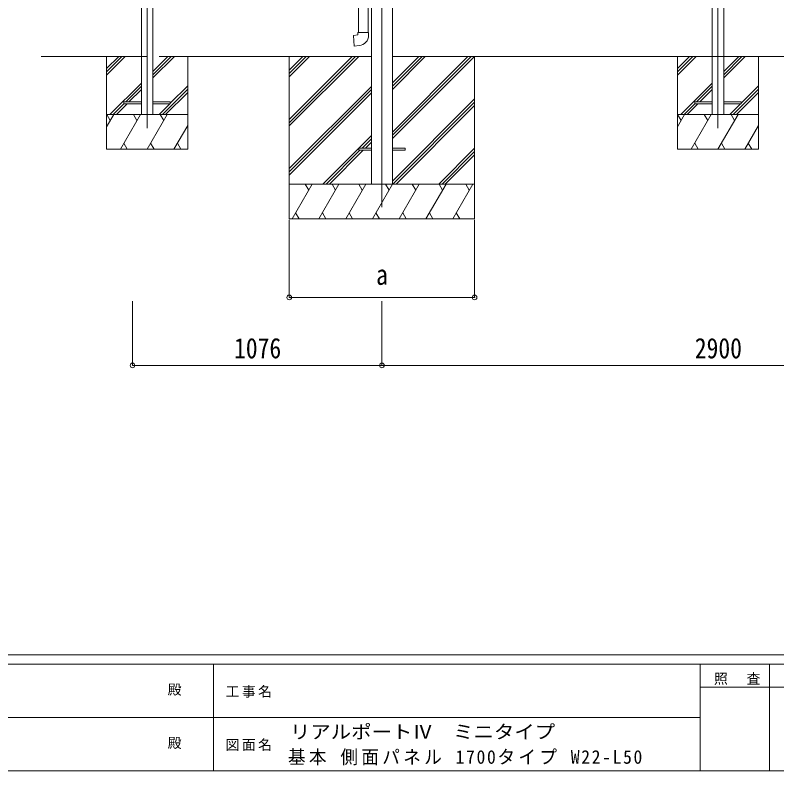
# Model space of a CAD drawing. Units: millimetres at full size. Extents: x -5590 to 5652, y -3902 to 3858.
# Drawn here: x -1123 to 2163, y -3902 to -644 of the extents above; entities that cross this region are included whole.
import ezdxf
from ezdxf.enums import TextEntityAlignment as Align

# ---------------------------------------------------------------- set-up
doc = ezdxf.new("R2010")
doc.units = ezdxf.units.MM
doc.header["$LTSCALE"] = 20
doc.header["$PDMODE"] = 32
doc.header["$PDSIZE"] = 20
for name, color, linetype, lineweight in [('0-0_0', 7, 'Continuous', 9), ('0-1_本体', 7, 'Continuous', 9), ('0-8_PARTS2', 2, 'Continuous', 9), ('0-A_寸法', 6, 'Continuous', 9), ('1-0_FRAME', 7, 'Continuous', 9), ('1-1_GLASS', 4, 'Continuous', 9), ('1-8', 2, 'Continuous', 9), ('F-0_240', 7, 'Continuous', 9)]:
    doc.layers.add(name, color=color, linetype=linetype, lineweight=lineweight)
doc.styles.add('ＭＳ ゴシック', font='')
doc.styles.get('ＭＳ ゴシック').set_extended_font_data('MS Gothic')

msp = doc.modelspace()

# ---------------------------------------------------------------- linework, layer by layer
at = {"layer": '0-0_0'}
for p, q in [((-551.81, -822.04), (-1010.49, -822.04)), ((413.99, -822.04), (-501.81, -822.04)), ((59.19, -822.04), (59.19, -1522.04)), ((59.19, -1093.54), (330.69, -822.04)), ((59.19, -1107.68), (344.83, -822.04)), ((59.19, -1121.82), (358.98, -822.04)), ((59.19, -881.41), (118.56, -822.04)), ((59.19, -895.55), (132.7, -822.04)), ((59.19, -909.69), (146.84, -822.04)), ((504.39, -1176.1), (858.45, -822.04)), ((504.39, -1147.81), (830.17, -822.04)), ((504.39, -1161.96), (844.31, -822.04)), ((504.39, -963.97), (646.32, -822.04)), ((504.39, -949.82), (632.18, -822.04)), ((504.39, -935.68), (618.04, -822.04)), ((504.39, -822.04), (3313.99, -822.04)), ((859.19, -822.04), (859.19, -1522.04)), ((59.19, -1305.67), (413.99, -950.87)), ((59.19, -1319.81), (413.99, -965.01)), ((59.19, -1333.95), (413.99, -979.16)), ((504.39, -1359.94), (859.19, -1005.15)), ((506.44, -1372.04), (859.19, -1019.29)), ((520.58, -1372.04), (859.19, -1033.43)), ((204.95, -1372.04), (413.99, -1163)), ((373.6, -1217.54), (413.99, -1177.14)), ((387.74, -1217.54), (413.99, -1191.29)), ((219.1, -1372.04), (364.6, -1226.54)), ((233.24, -1372.04), (378.74, -1226.54)), ((704.43, -1372.04), (859.19, -1217.28)), ((718.57, -1372.04), (859.19, -1231.42)), ((732.71, -1372.04), (859.19, -1245.56)), ((859.19, -1372.04), (59.19, -1372.04)), ((71.89, -1522.04), (158.5, -1372.04)), ((143.49, -1398.02), (128.49, -1372.04)), ((187.36, -1522.04), (273.97, -1372.04)), ((258.96, -1398.02), (243.96, -1372.04)), ((302.83, -1522.04), (389.43, -1372.04)), ((374.43, -1398.02), (359.43, -1372.04)), ((418.3, -1522.04), (504.91, -1372.04)), ((489.9, -1398.02), (474.9, -1372.04)), ((533.77, -1522.04), (620.38, -1372.04)), ((605.37, -1398.02), (590.37, -1372.04)), ((649.24, -1522.04), (735.85, -1372.04)), ((705.85, -1372.04), (720.85, -1398.02)), ((764.71, -1522.04), (851.32, -1372.04)), ((821.31, -1372.04), (836.32, -1398.02)), ((86.89, -1496.06), (101.89, -1522.04)), ((202.36, -1496.06), (217.36, -1522.04)), ((317.83, -1496.06), (332.83, -1522.04)), ((433.3, -1496.06), (448.3, -1522.04)), ((548.77, -1496.06), (563.77, -1522.04)), ((664.24, -1496.06), (679.24, -1522.04)), ((779.71, -1496.06), (794.71, -1522.04)), ((59.19, -1522.04), (859.19, -1522.04))]:
    msp.add_line(p, q, dxfattribs=at)
at = {"layer": '0-1_本体', "color": 4}
for p, q in [((414.19, 1104.34), (414.19, -1372.04)), ((504.19, 1104.34), (504.19, -1372.04)), ((359.19, -1217.54), (359.19, -1226.54)), ((359.19, -1217.54), (413.99, -1217.54)), ((359.19, -1226.54), (413.99, -1226.54)), ((504.39, -1217.54), (559.19, -1217.54)), ((504.39, -1226.54), (559.19, -1226.54)), ((559.19, -1217.54), (559.19, -1226.54))]:
    msp.add_line(p, q, dxfattribs=at)
at = {"layer": '0-1_本体'}
for p, q in [((357.99, 35.72), (357.99, -719.44)), ((399.99, 33.16), (399.99, -719.44)), ((355.99, -719.44), (401.99, -719.44)), ((355.99, -729.44), (355.99, -719.44)), ((401.99, -719.44), (401.99, -730.36))]:
    msp.add_line(p, q, dxfattribs=at)
msp.add_lwpolyline([(360.91, -775.19), (340.07, -777.01), (336.06, -731.18), (355.99, -729.44)], dxfattribs=at)
msp.add_arc((356.99, -730.36), 45, 275, 0, dxfattribs=at)
at = {"layer": '0-8_PARTS2'}
msp.add_line((459.19, 1277.96), (459.19, -1472.04), dxfattribs=at)
at = {"layer": '0-A_寸法'}
for p, q in [((59.19, -1861.06), (59.19, -1525.97)), ((859.19, -1861.06), (859.19, -1525.97)), ((59.19, -1861.06), (859.19, -1861.06)), ((-616.81, -2154.04), (-616.81, -1876.88)), ((459.19, -2154.04), (459.19, -1876.88)), ((459.19, -2154.04), (459.19, -1876.88)), ((-616.81, -2154.04), (459.19, -2154.04)), ((459.19, -2154.04), (3359.19, -2154.04))]:
    msp.add_line(p, q, dxfattribs=at)
for p in [(59.19, -1861.06), (859.19, -1861.06), (-616.81, -2154.04), (459.19, -2154.04)]:
    msp.add_point(p, dxfattribs=at)
at = {"layer": '1-0_FRAME'}
for p, q in [((-728.81, -874.48), (-676.46, -822.14)), ((-728.81, -888.63), (-662.32, -822.14)), ((-728.81, -902.77), (-648.18, -822.14)), ((-728.81, -822.14), (-728.81, -1222.14)), ((-528.81, -914.9), (-436.05, -822.14)), ((-528.81, -900.76), (-450.19, -822.14)), ((-528.81, -886.62), (-464.33, -822.14)), ((-378.81, -1222.14), (-378.81, -822.14)), ((1734.19, -874.48), (1786.54, -822.14)), ((1734.19, -888.63), (1800.68, -822.14)), ((1734.19, -902.77), (1814.82, -822.14)), ((1734.19, -822.14), (1734.19, -1222.14)), ((1934.19, -914.9), (2026.95, -822.14)), ((1934.19, -900.76), (2012.81, -822.14)), ((1934.19, -886.62), (1998.67, -822.14)), ((2084.19, -1222.14), (2084.19, -822.14)), ((-714.33, -1072.14), (-578.81, -936.61)), ((-646.19, -1018.14), (-578.81, -950.76)), ((-453.81, -1023.75), (-378.81, -948.75)), ((1748.67, -1072.14), (1884.19, -936.61)), ((1816.81, -1018.14), (1884.19, -950.76)), ((2009.19, -1023.75), (2084.19, -948.75)), ((-632.05, -1018.14), (-578.81, -964.9)), ((-488.06, -1072.14), (-378.81, -962.89)), ((-473.92, -1072.14), (-378.81, -977.03)), ((1830.95, -1018.14), (1884.19, -964.9)), ((1974.94, -1072.14), (2084.19, -962.89)), ((1989.08, -1072.14), (2084.19, -977.03)), ((-700.19, -1072.14), (-653.81, -1025.76)), ((-686.05, -1072.14), (-640.05, -1026.14)), ((-502.2, -1072.14), (-456.2, -1026.14)), ((1762.81, -1072.14), (1809.19, -1025.76)), ((1776.95, -1072.14), (1822.95, -1026.14)), ((1960.8, -1072.14), (2006.8, -1026.14)), ((-728.81, -1125.25), (-698.15, -1072.13)), ((-728.81, -1072.14), (-378.81, -1072.14)), ((-713.15, -1098.12), (-728.15, -1072.14)), ((-669.28, -1222.13), (-582.68, -1072.13)), ((-597.68, -1098.12), (-612.68, -1072.14)), ((-553.81, -1222.13), (-467.21, -1072.14)), ((-482.21, -1098.12), (-497.21, -1072.13)), ((1734.19, -1125.25), (1764.85, -1072.13)), ((1734.19, -1072.14), (2084.19, -1072.14)), ((1749.85, -1098.12), (1734.85, -1072.14)), ((1793.72, -1222.13), (1880.32, -1072.13)), ((1865.32, -1098.12), (1850.32, -1072.14)), ((1909.19, -1222.13), (1995.79, -1072.14)), ((1980.79, -1098.12), (1965.79, -1072.13)), ((-438.34, -1222.13), (-378.81, -1119.03)), ((2024.66, -1222.13), (2084.19, -1119.03)), ((-654.28, -1196.16), (-639.28, -1222.13)), ((-538.81, -1196.15), (-523.81, -1222.13)), ((-423.34, -1196.16), (-408.34, -1222.13)), ((1808.72, -1196.16), (1823.72, -1222.13)), ((1924.19, -1196.15), (1939.19, -1222.13)), ((2039.66, -1196.16), (2054.66, -1222.13)), ((-728.81, -1222.14), (-378.81, -1222.14)), ((1734.19, -1222.14), (2084.19, -1222.14))]:
    msp.add_line(p, q, dxfattribs=at)
at = {"layer": '1-1_GLASS'}
for p, q in [((-578.81, 1058.07), (-578.81, -1072.14)), ((-528.81, 1058.07), (-528.81, -1072.14)), ((1884.19, 1072.07), (1884.19, -1072.14)), ((1934.19, 1072.07), (1934.19, -1072.14)), ((-578.81, -1018.13), (-653.81, -1018.13)), ((1884.19, -1018.13), (1809.19, -1018.13)), ((-528.81, -1026.13), (-453.81, -1026.13)), ((1934.19, -1026.13), (2009.19, -1026.13))]:
    msp.add_line(p, q, dxfattribs=at)
for points in [[(-653.81, -1018.13), (-653.81, -1026.13), (-578.81, -1026.13)], [(-453.81, -1026.13), (-453.81, -1018.13), (-528.81, -1018.13)], [(1809.19, -1018.13), (1809.19, -1026.13), (1884.19, -1026.13)], [(2009.19, -1026.13), (2009.19, -1018.13), (1934.19, -1018.13)]]:
    msp.add_lwpolyline(points, dxfattribs=at)
at = {"layer": '1-8'}
for p, q in [((-553.81, 1065.03), (-553.81, -1131.82)), ((1909.19, 1065.03), (1909.19, -1131.82))]:
    msp.add_line(p, q, dxfattribs=at)
at = {"layer": 'F-0_240', "color": 5}
for p, q in [((-5590.3, -3401.77), (5369.7, -3401.77)), ((-5590.3, -3441.77), (3591.86, -3441.77)), ((-268.14, -3441.77), (-268.14, -3901.77)), ((1831.86, -3441.77), (1831.86, -3901.77)), ((2131.86, -3441.77), (2131.86, -3901.77)), ((1831.86, -3541.77), (3031.86, -3541.77)), ((-2268.14, -3671.77), (1831.86, -3671.77)), ((-5590.3, -3901.77), (5369.7, -3901.77))]:
    msp.add_line(p, q, dxfattribs=at)

# ---------------------------------------------------------------- texts
at = {"layer": '0-A_寸法', "color": 7, "style": 'ＭＳ ゴシック', "width": 0.85}
for s, p in [('a', (434.19, -1833.06)), ('1076', (-178.81, -2150.04)), ('2900', (1809.19, -2150.04))]:
    msp.add_text(s, height=87.98, dxfattribs=at).set_placement(p, align=Align.BOTTOM_LEFT)
at = {"layer": 'F-0_240', "style": 'ＭＳ ゴシック'}
for p in [(-465.28, -3586.77), (-465.28, -3816.77)]:
    msp.add_text('殿', height=43.99, dxfattribs=at).set_placement(p, align=Align.BOTTOM_LEFT)
at = {"layer": 'F-0_240', "style": 'ＭＳ ゴシック', "width": 1.1}
msp.add_text('リアルポートⅣ\u3000ミニタイプ', height=58.65, dxfattribs=at).set_placement((62.48, -3780.7), align=Align.BOTTOM_LEFT)
at = {"layer": 'F-0_240', "attachment_point": 7, "style": 'ＭＳ ゴシック'}
for s, insert, char_height in [('\\T1.17;照\u3000査', (1891.86, -3531.77), 43.99), ('\\T1.17;工事名', (-215.4, -3586.77), 43.99), ('\\T1.17;図面名', (-215.4, -3816.77), 43.99), ('\\T1.19;\\W0.95;基本\\~側面パネル\\~1700タイプ\\~W22-L50', (54, -3878.03), 58.65)]:
    msp.add_mtext(s, dxfattribs=dict(at, insert=insert, char_height=char_height))

doc.saveas('drawing.dxf')
